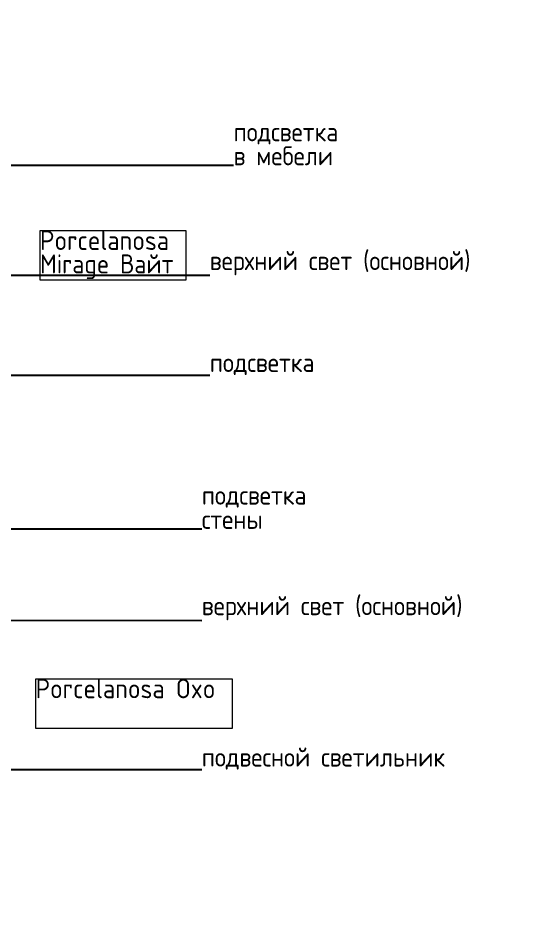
# Model space of a CAD drawing. Header units: millimetres. Extents: x 2336463 to 2579121, y 595385 to 778077.
# Drawn here: x 2487793 to 2490537, y 697105 to 701803 of the extents above; entities that cross this region are included whole.
import ezdxf

# ---------------------------------------------------------------- set-up
doc = ezdxf.new("R2010")
doc.units = ezdxf.units.MM
doc.header["$MEASUREMENT"] = 0
for name, color, linetype, lineweight in [('+ план экспозиций_Ном._пера__1', 7, 'Continuous', 13), ('+план полов_Ном._пера__1', 7, 'Continuous', 13), ('MEP - Электрооборудование.ЭО_Ном._пера__1', 7, 'Continuous', 13), ('MEP - Электрооборудование.ЭО_Ном._пера__101', 252, 'Continuous', 5)]:
    doc.layers.add(name, color=color, linetype=linetype, lineweight=lineweight)
doc.layers.add('MEP - Электрооборудование.ЭО_Ном._пера__4', color=7, linetype='Continuous', lineweight=15, true_color=0x029e21)
doc.styles.add('СГЕНЕРИР_СТИЛЬ_3', font='isocp.shx')
doc.styles.add('СГЕНЕРИР_СТИЛЬ_4', font='isocp.shx')
doc.dimstyles.new('СГЕНЕРИР_СТИЛЬ__11', dxfattribs={"dimtxt": 0.18, "dimasz": 91.2, "dimexe": 0.18, "dimexo": 0.0625, "dimgap": 0, "dimtad": 0, "dimtih": 1, "dimtoh": 1, "dimdec": 4, "dimzin": 0, "dimdsep": 46, "dimcen": 0.09, "dimadec": 0, "dimazin": 0, "dimtfac": 1, "dimtdec": 4, "dimtmove": 0, "dimatfit": 3, "dimldrblk": 'ARROWHEAD_11', "dimfxl": 0, "dimtolj": 1, "dimtzin": 0, "dimarcsym": 0})

# ---------------------------------------------------------------- blocks, each defined once
blk = doc.blocks.new('ARROWHEAD_11')
at = {"color": 0, "linetype": 'Continuous', "lineweight": 0}
blk.add_line((0, 0), (-1, 0), dxfattribs=at)
at = {"color": 0, "linetype": 'Continuous', "lineweight": 0, "const_width": 0.25, "flags": 128}
blk.add_lwpolyline([(-0.125, 0, 1), (0.125, 0, 1)], format="xyb", close=True, dxfattribs=at)

msp = doc.modelspace()

# ---------------------------------------------------------------- hatches: boundary and pattern name
at = {"layer": '+план полов_Ном._пера__1', "linetype": 'Continuous', "lineweight": 13}
h = msp.add_hatch(dxfattribs=at)
h.set_pattern_fill('Сетка_1200х1200', style=0, pattern_type=2)
h.set_pattern_definition([(0, (2086872, 585813.7), (0, 1200), []), (90, (2086872, 585813.7), (-1200, 0), [])])
h.paths.add_polyline_path([(2478948.1, 710628.3), (2478948.1, 710879.9), (2473847.1, 710879.9), (2473847.1, 712656.4), (2473848.4, 712656.4), (2473848.4, 713484.4), (2474150.3, 713484.4), (2474150.3, 713861), (2474150.3, 714834.8), (2474655.3, 714834.8), (2474655.3, 715512.1), (2474052.4, 715512.1), (2474052.4, 716500.4), (2474050.3, 716500.4), (2474050.3, 716965.8), (2477335.2, 716965.8), (2477335.2, 717312), (2479008.9, 717312), (2479008.9, 716985.8), (2479267.2, 716985.8), (2480877.3, 716985.8), (2480877.3, 717315.8), (2482252.3, 717315.8), (2482252.3, 716570.8), (2482755, 716570.8), (2482755, 716961), (2484448.1, 716961), (2484727.4, 716961), (2484727.4, 717281.3), (2486379.8, 717281.3), (2486379.8, 716944.3), (2486588.1, 716944.3), (2486588.1, 716945.3), (2489504.9, 716945.3), (2489504.9, 712656.7), (2489504.9, 712245.1), (2487540, 712245.1), (2487540, 712245.9), (2487348.6, 712245.9), (2485984.9, 712245.9), (2485984.9, 712125.1), (2487348.6, 712125.1), (2487348.6, 711366.5), (2487540, 711366.5), (2487579.8, 711366.5), (2487579.8, 709148.7), (2487579.8, 709135.4), (2485986.6, 709135.4), (2485986.6, 708847.9), (2485986.7, 708847.9), (2485986.7, 701807.7), (2485986.7, 701507.1), (2485986.7, 697660.1), (2485988, 697660.1), (2485988, 694310.7), (2485986.7, 694310.7), (2485986.7, 694010.7), (2487589.3, 694010.7), (2487589.3, 690742.6), (2487516.5, 690736.1, -0.000118), (2487516.6, 690735.6), (2487587.2, 690742.4, -0.000396), (2487587.3, 690740.2, -0.342625), (2486386.8, 689334.6, -0.000421), (2486384.5, 689334.3), (2486384.8, 689332.2), (2483593.3, 689332.2), (2479499.4, 689332.2), (2478989.4, 689332.2), (2478989.4, 690566.8), (2478899.4, 690566.8), (2478899.4, 692071.8), (2479409.7, 692071.8), (2479409.7, 692610.8), (2478994.4, 692610.8), (2478994.4, 693615.4), (2479499.4, 693615.4), (2481099.4, 693615.4), (2481099.4, 694103.2), (2482744.3, 694103.2), (2482744.3, 693615.4), (2483349.3, 693615.4), (2483349.3, 694010.7), (2484745.7, 694010.7), (2484745.7, 697660.1), (2484747.1, 697660.1), (2484747.1, 701507.1), (2484747.1, 702214.4), (2483392.7, 702214.4), (2483392.7, 704178), (2482933.1, 704178), (2482698.2, 704178), (2482698.2, 701224.7), (2481074.4, 701224.7), (2481074.4, 704011), (2480462.2, 704011), (2480462.2, 703617), (2479416.3, 703617), (2479416.3, 703616.4), (2478567.2, 703616.4), (2478567.2, 703599.4), (2475467.2, 703599.4), (2475467.2, 705401.1), (2473877.2, 705401.1), (2473877.2, 706611.6), (2474188.4, 706611.6), (2474188.4, 707984.1), (2473844.2, 707984.1), (2473844.2, 710628.3)])
h.paths.add_polyline_path([(2480553.3, 710237), (2480841.9, 710237), (2480841.9, 708271.4), (2480841.9, 707227.4), (2480841.9, 706912.3), (2481733.8, 706912.3), (2481733.8, 706985.3), (2482661.5, 706985.3), (2482661.5, 706602.6), (2482663.2, 706602.6), (2482663.2, 705692.7), (2482659.9, 705692.7), (2482659.9, 705398.6), (2484744.3, 705398.6), (2484744.3, 709982), (2482588.8, 709982), (2482588.8, 709923.7), (2481714, 709923.7), (2481714, 709985.2), (2481141.6, 709985.2), (2481141.6, 711620.7), (2481680.9, 711620.7), (2482703.1, 711620.7), (2482703.1, 712596), (2483444, 712596), (2483444, 712927.6), (2483445.7, 712927.6), (2483445.7, 713531.8), (2483445.7, 713808), (2482903.2, 713808), (2482903.2, 713811.3), (2481333.2, 713811.3), (2481333.2, 713812.6), (2481143.2, 713812.6), (2481143.2, 712830.7), (2480842.6, 712830.7), (2480842.6, 711636.4), (2480842.3, 711636.4), (2480842.3, 711256.1), (2480553.3, 711256.1)], flags=0)
h.paths.add_polyline_path([(2482903.2, 716167.8), (2482903.2, 716167.4), (2482932, 716167.4), (2482932, 716167.8)], flags=0)

# ---------------------------------------------------------------- linework, layer by layer
at = {"layer": '+ план экспозиций_Ном._пера__1', "color": 7, "linetype": 'Continuous', "lineweight": 13, "flags": 128}
for points in [[(2487910.4, 700681.7), (2488679.5, 700681.7), (2488679.5, 700420.5), (2487910.4, 700420.5)], [(2487887.3, 698319.5), (2488923, 698319.5), (2488923, 698058.2), (2487887.3, 698058.2)]]:
    msp.add_lwpolyline(points, close=True, dxfattribs=at)

# ---------------------------------------------------------------- texts
at = {"layer": '+ план экспозиций_Ном._пера__1', "color": 7, "linetype": 'Continuous', "lineweight": 13, "insert": (2487910.4, 700681.7), "char_height": 102.49, "attachment_point": 1, "line_spacing_factor": 0.735321, "style": 'СГЕНЕРИР_СТИЛЬ_4'}
msp.add_mtext('\\A1;{\\pql;\\Fisocp.shx;Porcelanosa\\P\\pql;\\Fisocp.shx;\\H0.975709x;Mirage \\Fisocp.shx;Вайт}', dxfattribs=at)
at = {"layer": '+ план экспозиций_Ном._пера__1', "color": 7, "linetype": 'Continuous', "lineweight": 13, "insert": (2487887.3, 698319.5), "char_height": 102.49, "attachment_point": 1, "style": 'СГЕНЕРИР_СТИЛЬ_4'}
msp.add_mtext('\\A1;{\\pql;\\Fisocp.shx;Porcelanosa \\Fisocp.shx;Oxo\\P\\pql;\\Fisocp.shx;\\H0.975709x;}', dxfattribs=at)
at = {"layer": 'MEP - Электрооборудование.ЭО_Ном._пера__1', "color": 7, "linetype": 'Continuous', "lineweight": 13, "char_height": 100, "attachment_point": 7, "style": 'СГЕНЕРИР_СТИЛЬ_3'}
for s, insert in [('\\A1;{\\pql;\\Fisocp.shx;верхний свет (основной)}', (2488805.2, 700446.2)), ('\\A1;{\\pql;\\Fisocp.shx;подсветка}', (2488805.2, 699920.3)), ('\\A1;{\\pql;\\Fisocp.shx;верхний свет (основной)}', (2488763.1, 698627.6)), ('\\A1;{\\pql;\\Fisocp.shx;подвесно\\Fisocp.shx;й\\Fisocp.shx; светильник}', (2488763.1, 697841))]:
    msp.add_mtext(s, dxfattribs=dict(at, insert=insert))
at = {"layer": 'MEP - Электрооборудование.ЭО_Ном._пера__1', "color": 7, "linetype": 'Continuous', "lineweight": 13, "insert": (2488763.1, 699109.4), "char_height": 100, "attachment_point": 7, "line_spacing_factor": 0.766832, "style": 'СГЕНЕРИР_СТИЛЬ_3'}
msp.add_mtext('\\A1;{\\pql;\\Fisocp.shx;подсветка\\P\\pql;\\Fisocp.shx;стены}', dxfattribs=at)
at = {"layer": 'MEP - Электрооборудование.ЭО_Ном._пера__4', "color": 104, "linetype": 'Continuous', "lineweight": 15, "true_color": 0x029e21, "insert": (2488930.6, 701025.8), "char_height": 100, "attachment_point": 7, "line_spacing_factor": 0.756492, "style": 'СГЕНЕРИР_СТИЛЬ_3'}
msp.add_mtext('\\A1;{\\pql;\\Fisocp.shx;подсветка \\P\\pql;\\Fisocp.shx;в мебели}', dxfattribs=at)

# ---------------------------------------------------------------- leaders
at = {"layer": 'MEP - Электрооборудование.ЭО_Ном._пера__101', "color": 252, "linetype": 'Continuous', "lineweight": 5, "annotation_type": 0, "has_hookline": 1, "hookline_direction": 0}
for points, text_width in [([(2487152, 701025.8), (2488930.6, 701025.8)], 649.6), ([(2487432, 700447.1), (2488805.2, 700446.2)], 1731.8), ([(2487342.3, 699920.3), (2488805.2, 699920.3)], 643.7), ([(2486547.4, 699109.4), (2488763.1, 699109.4)], 643.7), ([(2487389.9, 698628.5), (2488763.1, 698627.6)], 1731.8), ([(2487318.8, 697841), (2488763.1, 697841)], 1514.7)]:
    msp.add_leader(points, dimstyle='СГЕНЕРИР_СТИЛЬ__11', dxfattribs=dict(at, text_width=text_width))

doc.saveas('drawing.dxf')
